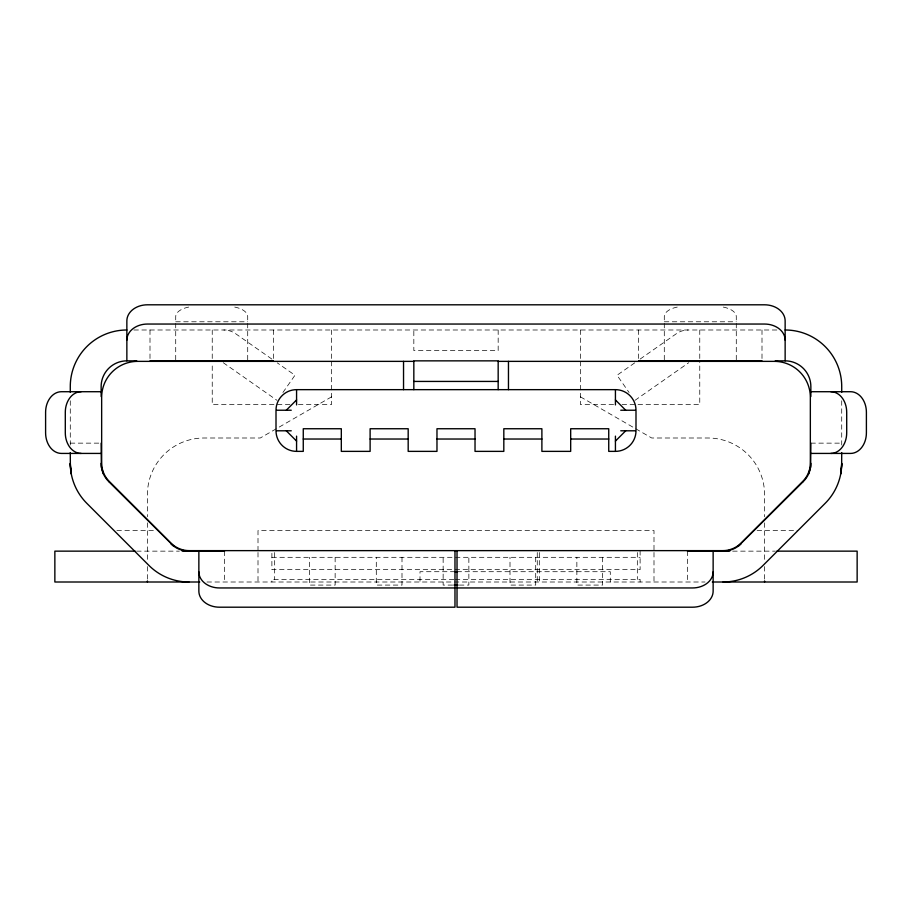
<?xml version="1.0" encoding="UTF-8"?>
<svg xmlns="http://www.w3.org/2000/svg" width="912" height="912" viewBox="0 0 912 912"><rect width="100%" height="100%" fill="white"/><g stroke="black" fill="none" stroke-linecap="round" stroke-linejoin="round"><path stroke-width="0.68" stroke-dasharray="4.56 3.42" d="M282.914 392.491L294.975 375.254L277.259 362.851M634.741 362.851L617.025 375.254L629.086 392.491M640.121 359.089L676.339 333.724A20.566 20.566 0 0 1 688.138 329.996M635.003 400.334L688.731 362.714M331.546 396.857L260.285 437.999L204.003 437.999A56.567 56.567 0 0 0 147.425 494.566L147.425 516.785M175.72 321.776L247.711 321.776M664.289 321.776L736.28 321.776M133.882 329.996L778.118 329.996M289.925 404.575L212.234 404.575L212.234 362.759M298.406 404.575L331.546 404.575L331.546 361.369M613.594 404.575L580.454 404.575L580.454 361.369M622.075 404.575L699.766 404.575L699.766 361.369M70.281 443.141L101.141 443.141M810.859 443.141L841.719 443.141M116.896 530.567L154.903 530.567M757.097 530.567L797.92 530.567M136.595 551.144L179.333 551.144M732.667 551.144L775.405 551.144M271.89 557.312L640.11 557.312M454.974 571.71L419.999 571.71L419.999 582.004M457.026 571.71L610.288 571.71L610.288 582.004M453.868 579.428L271.89 579.428L271.89 582.004M455.293 579.428L640.11 579.428L640.11 582.004M206.967 582.004L705.033 582.004M452.614 585.082L443.141 585.082L443.141 557.312M459.386 585.082L468.859 585.082L468.859 557.312M580.454 396.857L651.715 437.999L707.997 437.999A56.567 56.567 0 0 1 764.575 494.566L764.575 516.785M271.879 359.089L235.661 333.724A20.566 20.566 0 0 0 223.862 329.996M223.269 362.714L276.997 400.334M841.719 400.79L841.719 445.01M764.575 522.861L764.575 560.96M764.575 566.569L764.575 580.944M761.999 329.996L761.999 359.453M736.28 359.807L736.28 316.624A20.577 10.283 0 0 0 721.039 306.694M699.766 329.996L699.766 359.453M687.431 551.144L687.431 582.004M664.289 359.807L664.289 316.624A20.577 10.283 0 0 1 679.531 306.694M653.995 549.776L653.995 530.567L258.005 530.567L258.005 551.144M653.995 552.478L653.995 582.004M640.11 550.631L640.11 569.658L271.89 569.658L271.89 552.376M638.571 329.996L638.571 359.453M637.328 552.558L637.328 579.428M602.57 557.312L602.57 585.082L576.863 585.082L576.863 557.312M580.454 329.996L580.454 360.856M539.311 552.512L539.311 582.004M537.259 552.512L537.259 582.004M535.709 557.312L535.709 585.082L510.002 585.082L510.002 557.312M498.169 329.996L498.169 350.573L413.831 350.573L413.831 329.996M401.998 557.312L401.998 585.082L376.291 585.082L376.291 557.312M335.137 557.312L335.137 585.082L309.43 585.082L309.43 557.312M331.546 329.996L331.546 359.522M274.672 552.558L274.672 579.428M273.429 329.996L273.429 360.856M258.005 552.478L258.005 582.004M247.711 359.807L247.711 316.624A20.577 10.283 0 0 0 232.469 306.694M224.569 551.144L224.569 582.004M212.234 329.996L212.234 359.453M175.72 359.807L175.72 316.624A20.577 10.283 0 0 1 190.961 306.694M150.001 329.996L150.001 360.856M147.425 522.861L147.425 560.96M147.425 566.569L147.425 580.944M70.281 400.79L70.281 445.01"/><path stroke-width="1.37" d="M810.859 443.141L810.597 466.967L808.545 474.001M286.288 410.229L296.571 399.946M615.429 441.089L625.712 430.795M738.492 546.003L803.324 481.536M101.141 396.526L101.141 386.574A25.718 25.718 0 0 1 126.859 360.856L136.754 360.856M150.001 360.856L273.429 360.856M638.571 360.856L761.999 360.856M775.246 360.856L785.141 360.856A25.718 25.718 0 0 1 810.859 386.574L810.859 396.526M413.831 361.369L137.655 361.369A36.001 36.001 0 0 0 101.654 397.37L101.654 463.136A25.718 25.718 0 0 0 109.189 481.319L170.966 543.096A25.718 25.718 0 0 0 189.149 550.631L722.851 550.631A25.718 25.718 0 0 0 741.034 543.096L802.811 481.319A25.718 25.718 0 0 0 810.346 463.136L810.346 397.37A36.001 36.001 0 0 0 774.345 361.369L498.169 361.369M413.831 381.433L498.169 381.433M101.141 391.715L61.435 391.715A20.577 15.835 -90 0 0 45.6 412.281L45.6 432.858A20.577 15.835 90 0 0 61.435 453.424L101.141 453.424M810.859 391.715L850.565 391.715A20.577 15.835 90 0 1 866.4 412.281L866.4 432.858A20.577 15.835 -90 0 1 850.565 453.424L810.859 453.424M276.701 410.229L291.247 410.229M620.753 410.229L635.299 410.229M276.701 430.795L291.247 430.795M620.753 430.795L635.299 430.795M303.263 439.025L341.316 439.025M370.112 439.025L408.177 439.025M436.973 439.025L475.027 439.025M503.823 439.025L541.888 439.025M570.684 439.025L608.737 439.025M135.17 551.144L54.857 551.144L54.857 582.004L199.717 582.004M182.172 551.144L224.569 551.144M687.431 551.144L729.828 551.144M776.83 551.144L857.143 551.144L857.143 582.004L712.283 582.004M454.974 571.71L457.562 571.71M453.971 585.082L458.029 585.082M454.974 587.955L219.427 587.955A20.577 16.074 0 0 1 198.862 571.87M457.026 587.955L692.573 587.955A20.577 16.074 0 0 0 713.138 571.87M108.676 481.536L173.508 546.003M615.429 399.946L625.712 410.229M286.288 430.795L296.571 441.089M103.455 474.001L101.403 466.967L101.141 443.141M841.719 392.263L841.719 386.574A56.567 56.567 0 0 0 785.141 329.996M841.719 452.569L841.639 466.249L840.704 474.001L841.719 463.353A56.567 56.567 0 0 1 825.143 503.356L763.07 565.429A56.567 56.567 0 0 1 723.068 582.004M785.141 360.856L785.141 320.876A20.577 16.074 0 0 0 764.575 304.802L147.425 304.802A20.577 16.074 0 0 0 126.859 320.876L126.859 360.856M764.575 580.944L764.575 582.004M713.138 551.144L713.138 591.124A20.577 16.074 0 0 1 692.573 607.198L457.026 607.198L457.026 551.144M615.429 390.359L615.429 404.905M615.429 436.13L615.429 450.665M508.463 361.369L508.463 389.652M498.169 389.652L498.169 360.856L413.831 360.856L413.831 389.652M454.974 551.144L454.974 607.198L219.427 607.198A20.577 16.074 0 0 1 198.862 591.124L198.862 551.144M403.537 361.369L403.537 389.652M296.571 390.359L296.571 404.905M296.571 436.13L296.571 450.665M147.425 580.944L147.425 582.004M70.281 392.263L70.281 386.574A56.567 56.567 0 0 1 126.859 329.996M70.281 452.569L70.361 466.249L71.296 474.001L70.281 463.353A56.567 56.567 0 0 0 86.857 503.356L148.93 565.429A56.567 56.567 0 0 0 188.932 582.004M188.932 551.144A25.718 25.718 0 0 1 170.749 543.609M108.722 481.582A25.718 25.718 0 0 1 101.141 463.353M741.251 543.609A25.718 25.718 0 0 1 723.068 551.144M810.859 463.353A25.718 25.718 0 0 1 803.278 481.582M81.134 453.424A20.577 15.835 90 0 1 65.299 432.858L65.299 412.281A20.577 15.835 -90 0 1 81.134 391.715M830.866 453.424A20.577 15.835 -90 0 0 846.701 432.858L846.701 412.281A20.577 15.835 90 0 0 830.866 391.715M126.859 340.13A20.577 16.074 0 0 1 147.425 324.045L764.575 324.045A20.577 16.074 0 0 1 785.141 340.13M615.429 389.652L296.571 389.652A20.577 20.577 0 0 0 276.005 410.229L276.005 430.795A20.577 20.577 0 0 0 296.571 451.372L303.263 451.372L303.263 428.743L341.316 428.743L341.316 451.372L370.112 451.372L370.112 428.743L408.177 428.743L408.177 451.372L436.973 451.372L436.973 428.743L475.027 428.743L475.027 451.372L503.823 451.372L503.823 428.743L541.888 428.743L541.888 451.372L570.684 451.372L570.684 428.743L608.737 428.743L608.737 451.372L615.429 451.372A20.577 20.577 0 0 0 635.995 430.795L635.995 410.229A20.577 20.577 0 0 0 615.429 389.652"/></g></svg>
